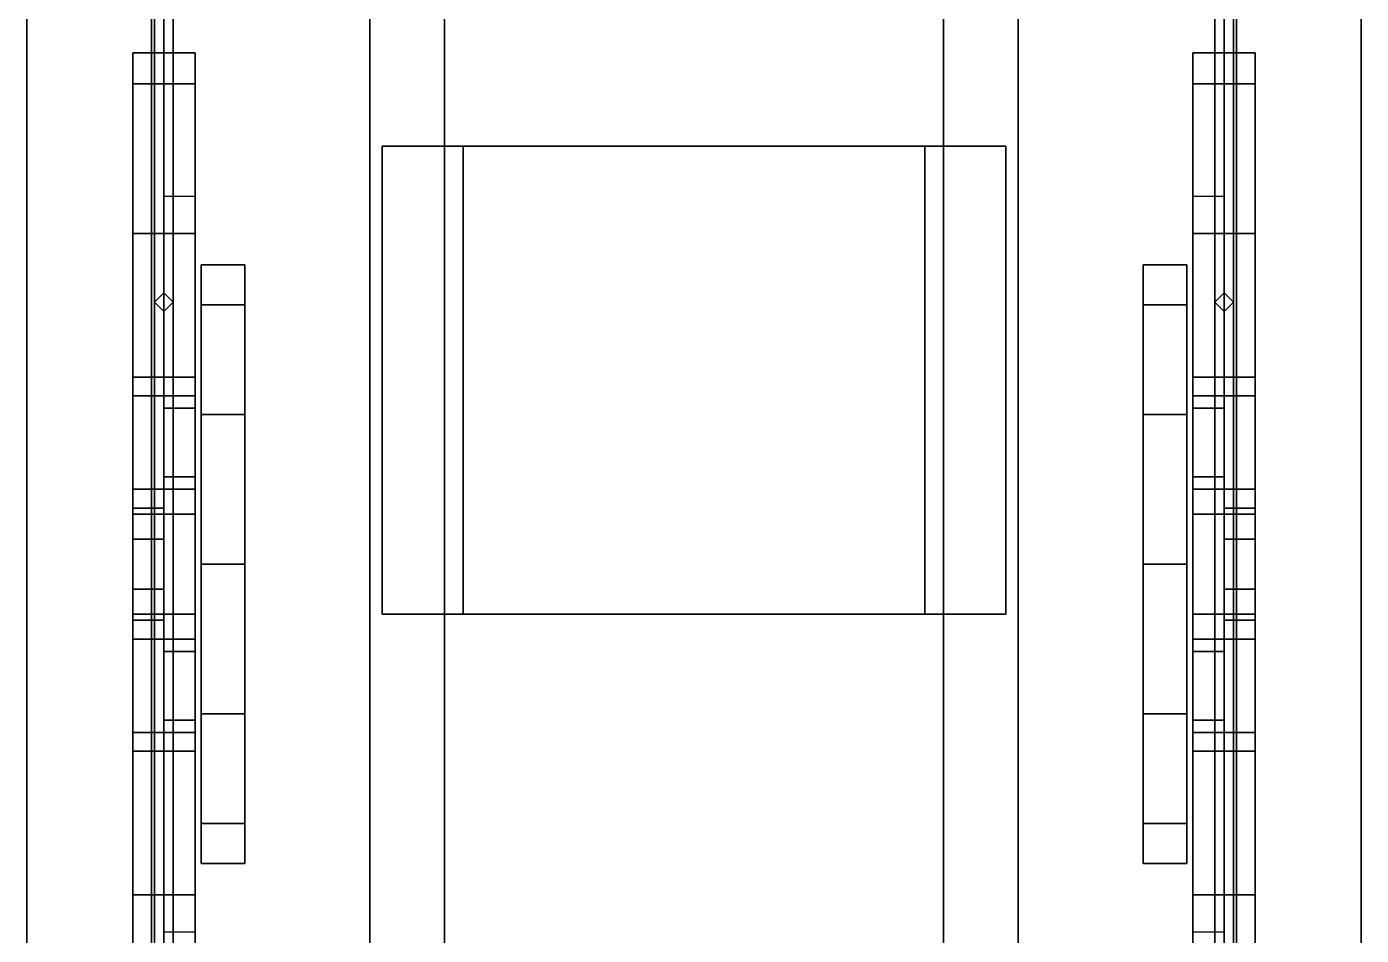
# Model space of a CAD drawing. Header units: millimetres. Extents: x -1.3 to 3, y -5.5 to 15.
# Drawn here: x -1.07 to 1.07, y 1.205 to 2.662 of the extents above; entities that cross this region are included whole.
import ezdxf

# ---------------------------------------------------------------- set-up
doc = ezdxf.new("R2010")
doc.units = ezdxf.units.MM
doc.layers.add('wheels', color=2, linetype='Continuous')

msp = doc.modelspace()

# ---------------------------------------------------------------- linework, layer by layer
for points in [[(-0.52, 3.23, 3.45), (-0.52, -3.23, 3.45), (-0.52, -3.23, 3.5), (-0.52, 3.23, 3.5)], [(-0.4, 3.11, 3.45), (-0.4, -3.11, 3.45), (-0.52, -3.23, 3.45), (-0.52, 3.23, 3.45)], [(-0.52, 3.23, 3.5), (-0.52, -3.23, 3.5), (-0.4, -3.11, 3.5), (-0.4, 3.11, 3.5)], [(0.4, 3.11, 3.5), (0.4, -3.11, 3.5), (0.52, -3.23, 3.5), (0.52, 3.23, 3.5)], [(0.52, 3.23, 3.45), (0.52, -3.23, 3.45), (0.4, -3.11, 3.45), (0.4, 3.11, 3.45)], [(0.52, -3.23, 3.5), (0.52, -3.23, 3.45), (0.52, 3.23, 3.45), (0.52, 3.23, 3.5)], [(-1.07, 3.17, 0.8), (-1.07, -3.17, 0.8), (-1.07, -3.17, 3.23), (-1.07, 3.17, 3.23)], [(1.07, 3.17, 0.8), (1.07, -3.18, 0.8), (-1.07, -3.18, 0.8), (-1.07, 3.17, 0.8)], [(-1.07, 3.17, 3.23), (-1.07, -3.17, 3.23), (-0.87, -3.17, 3.42), (-0.87, 3.17, 3.42)], [(-0.87, 3.17, 3.42), (-0.87, -3.17, 3.42), (0.87, -3.17, 3.42), (0.87, 3.17, 3.42)], [(0.87, -3.17, 3.42), (1.07, -3.17, 3.23), (1.07, 3.17, 3.23), (0.87, 3.17, 3.42)], [(1.07, -3.17, 3.23), (1.07, -3.17, 0.8), (1.07, 3.17, 0.8), (1.07, 3.17, 3.23)], [(-0.4, -3.11, 3.5), (-0.4, -3.11, 3.45), (-0.4, 3.11, 3.45), (-0.4, 3.11, 3.5)], [(0.4, 3.11, 3.45), (0.4, -3.11, 3.45), (0.4, -3.11, 3.5), (0.4, 3.11, 3.5)], [(-0.85, 2.68, 3.955), (-0.865, 2.68, 3.94), (-0.865, -2.69, 3.94), (-0.85, -2.69, 3.955)], [(-0.865, 2.68, 3.94), (-0.85, 2.68, 3.925), (-0.85, -2.69, 3.925), (-0.865, -2.69, 3.94)], [(-0.835, 2.68, 3.94), (-0.85, 2.68, 3.955), (-0.85, -2.69, 3.955), (-0.835, -2.69, 3.94)], [(-0.85, 2.68, 3.925), (-0.835, 2.68, 3.94), (-0.835, -2.69, 3.94), (-0.85, -2.69, 3.925)], [(0.85, 2.68, 3.955), (0.835, 2.68, 3.94), (0.835, -2.69, 3.94), (0.85, -2.69, 3.955)], [(0.835, 2.68, 3.94), (0.85, 2.68, 3.925), (0.85, -2.69, 3.925), (0.835, -2.69, 3.94)], [(0.865, 2.68, 3.94), (0.85, 2.68, 3.955), (0.85, -2.69, 3.955), (0.865, -2.69, 3.94)], [(0.85, 2.68, 3.925), (0.865, 2.68, 3.94), (0.865, -2.69, 3.94), (0.85, -2.69, 3.925)], [(-0.9, 2.57, 0.43), (-0.9, 2.33, 0.55), (-0.9, 2.33, 0.63), (-0.9, 2.62, 0.48)], [(-0.9, 2.62, 0.48), (-0.9, 2.33, 0.63), (-0.8, 2.33, 0.63), (-0.8, 2.62, 0.48)], [(-0.8, 2.62, 0.48), (-0.8, 2.57, 0.43), (-0.9, 2.57, 0.43), (-0.9, 2.62, 0.48)], [(-0.8, 2.33, 0.63), (-0.8, 2.33, 0.55), (-0.8, 2.57, 0.43), (-0.8, 2.62, 0.48)], [(0.8, 2.57, 0.43), (0.8, 2.33, 0.55), (0.8, 2.33, 0.63), (0.8, 2.62, 0.48)], [(0.8, 2.62, 0.48), (0.8, 2.33, 0.63), (0.9, 2.33, 0.63), (0.9, 2.62, 0.48)], [(0.9, 2.62, 0.48), (0.9, 2.57, 0.43), (0.8, 2.57, 0.43), (0.8, 2.62, 0.48)], [(0.9, 2.33, 0.63), (0.9, 2.33, 0.55), (0.9, 2.57, 0.43), (0.9, 2.62, 0.48)], [(-0.8, 2.57, 0.43), (-0.8, 2.33, 0.55), (-0.9, 2.33, 0.55), (-0.9, 2.57, 0.43)], [(0.9, 2.57, 0.43), (0.9, 2.33, 0.55), (0.8, 2.33, 0.55), (0.8, 2.57, 0.43)], [(-0.5, 2.47, 3.42), (-0.5, 1.72, 3.42), (-0.5, 1.72, 3.56), (-0.5, 2.47, 3.56)], [(0.5, 2.47, 3.56), (0.5, 2.47, 3.42), (-0.5, 2.47, 3.42), (-0.5, 2.47, 3.56)], [(-0.5, 2.47, 3.56), (-0.5, 1.72, 3.56), (-0.37, 1.72, 3.67), (-0.37, 2.47, 3.67)], [(0.37, 2.47, 3.67), (0.5, 2.47, 3.56), (-0.5, 2.47, 3.56), (-0.37, 2.47, 3.67)], [(-0.37, 2.47, 3.67), (-0.37, 1.72, 3.67), (0.37, 1.72, 3.67), (0.37, 2.47, 3.67)], [(0.37, 1.72, 3.67), (0.5, 1.72, 3.56), (0.5, 2.47, 3.56), (0.37, 2.47, 3.67)], [(0.5, 1.72, 3.56), (0.5, 1.72, 3.42), (0.5, 2.47, 3.42), (0.5, 2.47, 3.56)], [(-0.85, 2.33, 0.55), (-0.85, 2.39, 0.52), (-0.85, 1.21, 0.52), (-0.85, 1.27, 0.55)], [(-0.85, 2.05, 0.52), (-0.85, 2.39, 0.52), (-0.8, 2.39, 0.52), (-0.8, 2.05, 0.52)], [(-0.8, 1.21, 0.52), (-0.8, 2.39, 0.52), (-0.8, 2.33, 0.55), (-0.8, 1.27, 0.55)], [(0.8, 2.39, 0.52), (0.8, 1.21, 0.52), (0.8, 1.27, 0.55), (0.8, 2.33, 0.55)], [(0.85, 2.39, 0.52), (0.85, 2.05, 0.52), (0.8, 2.05, 0.52), (0.8, 2.39, 0.52)], [(0.85, 1.27, 0.55), (0.85, 1.21, 0.52), (0.85, 2.39, 0.52), (0.85, 2.33, 0.55)], [(-0.9, 2.33, 0.55), (-0.9, 2.07, 0.65), (-0.9, 2.1, 0.71), (-0.9, 2.33, 0.63)], [(-0.85, 2.33, 0.55), (-0.85, 2.07, 0.65), (-0.9, 2.07, 0.65), (-0.9, 2.33, 0.55)], [(-0.9, 2.33, 0.63), (-0.9, 2.1, 0.71), (-0.8, 2.1, 0.71), (-0.8, 2.33, 0.63)], [(-0.85, 2.07, 0.65), (-0.85, 2.33, 0.55), (-0.85, 1.27, 0.55), (-0.85, 1.53, 0.65)], [(-0.8, 1.27, 0.55), (-0.8, 2.33, 0.55), (-0.8, 2.07, 0.65), (-0.8, 1.53, 0.65)], [(-0.8, 2.1, 0.71), (-0.8, 2.07, 0.65), (-0.8, 2.33, 0.55), (-0.8, 2.33, 0.63)], [(0.8, 2.33, 0.63), (0.8, 2.1, 0.71), (0.9, 2.1, 0.71), (0.9, 2.33, 0.63)], [(0.8, 2.33, 0.55), (0.8, 2.07, 0.65), (0.8, 2.1, 0.71), (0.8, 2.33, 0.63)], [(0.85, 2.07, 0.65), (0.85, 2.33, 0.55), (0.8, 2.33, 0.55), (0.8, 2.07, 0.65)], [(0.8, 2.33, 0.55), (0.8, 1.27, 0.55), (0.8, 1.53, 0.65), (0.8, 2.07, 0.65)], [(0.9, 2.33, 0.55), (0.9, 2.07, 0.65), (0.85, 2.07, 0.65), (0.85, 2.33, 0.55)], [(0.85, 1.53, 0.65), (0.85, 1.27, 0.55), (0.85, 2.33, 0.55), (0.85, 2.07, 0.65)], [(0.9, 2.1, 0.71), (0.9, 2.07, 0.65), (0.9, 2.33, 0.55), (0.9, 2.33, 0.63)], [(-0.85, 2.235, 3.42), (-0.865, 2.22, 3.42), (-0.865, 2.22, 3.94), (-0.85, 2.235, 3.925)], [(-0.835, 2.22, 3.42), (-0.85, 2.235, 3.42), (-0.85, 2.235, 3.925), (-0.835, 2.22, 3.94)], [(0.85, 2.235, 3.42), (0.835, 2.22, 3.42), (0.835, 2.22, 3.94), (0.85, 2.235, 3.925)], [(0.865, 2.22, 3.42), (0.85, 2.235, 3.42), (0.85, 2.235, 3.925), (0.865, 2.22, 3.94)], [(-0.865, 2.22, 3.42), (-0.85, 2.205, 3.42), (-0.85, 2.205, 3.925), (-0.865, 2.22, 3.94)], [(-0.85, 2.205, 3.42), (-0.835, 2.22, 3.42), (-0.835, 2.22, 3.94), (-0.85, 2.205, 3.925)], [(0.835, 2.22, 3.42), (0.85, 2.205, 3.42), (0.85, 2.205, 3.925), (0.835, 2.22, 3.94)], [(0.85, 2.205, 3.42), (0.865, 2.22, 3.42), (0.865, 2.22, 3.94), (0.85, 2.205, 3.925)], [(-0.9, 2.07, 0.65), (-0.9, 1.88, 0.68), (-0.9, 1.92, 0.74), (-0.9, 2.1, 0.71)], [(-0.9, 2.1, 0.71), (-0.9, 1.92, 0.74), (-0.8, 1.92, 0.74), (-0.8, 2.1, 0.71)], [(-0.8, 1.92, 0.74), (-0.8, 1.88, 0.68), (-0.8, 2.07, 0.65), (-0.8, 2.1, 0.71)], [(0.8, 2.07, 0.65), (0.8, 1.88, 0.68), (0.8, 1.92, 0.74), (0.8, 2.1, 0.71)], [(0.8, 2.1, 0.71), (0.8, 1.92, 0.74), (0.9, 1.92, 0.74), (0.9, 2.1, 0.71)], [(0.9, 1.92, 0.74), (0.9, 1.88, 0.68), (0.9, 2.07, 0.65), (0.9, 2.1, 0.71)], [(-0.8, 2.07, 0.65), (-0.8, 1.88, 0.68), (-0.9, 1.88, 0.68), (-0.9, 2.07, 0.65)], [(-0.8, 1.53, 0.65), (-0.8, 2.07, 0.65), (-0.85, 2.07, 0.65), (-0.85, 1.53, 0.65)], [(0.9, 2.07, 0.65), (0.9, 1.88, 0.68), (0.8, 1.88, 0.68), (0.8, 2.07, 0.65)], [(0.8, 2.07, 0.65), (0.8, 1.53, 0.65), (0.85, 1.53, 0.65), (0.85, 2.07, 0.65)], [(-0.85, 2.05, 0.52), (-0.85, 1.94, 0.27), (-0.85, 1.66, 0.27), (-0.85, 1.55, 0.52)], [(-0.8, 2.05, 0.52), (-0.8, 1.94, 0.27), (-0.85, 1.94, 0.27), (-0.85, 2.05, 0.52)], [(-0.8, 1.66, 0.27), (-0.8, 1.94, 0.27), (-0.8, 2.05, 0.52), (-0.8, 1.55, 0.52)], [(0.85, 2.05, 0.52), (0.85, 1.94, 0.27), (0.8, 1.94, 0.27), (0.8, 2.05, 0.52)], [(0.8, 1.94, 0.27), (0.8, 1.66, 0.27), (0.8, 1.55, 0.52), (0.8, 2.05, 0.52)], [(0.85, 1.55, 0.52), (0.85, 1.66, 0.27), (0.85, 1.94, 0.27), (0.85, 2.05, 0.52)], [(-0.85, 1.66, 0.27), (-0.85, 1.94, 0.27), (-0.8, 1.94, 0.27), (-0.8, 1.66, 0.27)], [(0.85, 1.94, 0.27), (0.85, 1.66, 0.27), (0.8, 1.66, 0.27), (0.8, 1.94, 0.27)], [(-0.9, 1.92, 0.74), (-0.9, 1.88, 0.68), (-0.9, 1.72, 0.68), (-0.9, 1.68, 0.74)], [(-0.8, 1.68, 0.74), (-0.8, 1.92, 0.74), (-0.9, 1.92, 0.74), (-0.9, 1.68, 0.74)], [(-0.8, 1.72, 0.68), (-0.8, 1.88, 0.68), (-0.8, 1.92, 0.74), (-0.8, 1.68, 0.74)], [(0.8, 1.88, 0.68), (0.8, 1.72, 0.68), (0.8, 1.68, 0.74), (0.8, 1.92, 0.74)], [(0.8, 1.92, 0.74), (0.8, 1.68, 0.74), (0.9, 1.68, 0.74), (0.9, 1.92, 0.74)], [(0.9, 1.68, 0.74), (0.9, 1.72, 0.68), (0.9, 1.88, 0.68), (0.9, 1.92, 0.74)], [(-0.9, 1.72, 0.68), (-0.9, 1.88, 0.68), (-0.8, 1.88, 0.68), (-0.8, 1.72, 0.68)], [(0.9, 1.88, 0.68), (0.9, 1.72, 0.68), (0.8, 1.72, 0.68), (0.8, 1.88, 0.68)], [(-0.9, 1.68, 0.74), (-0.9, 1.72, 0.68), (-0.9, 1.53, 0.65), (-0.9, 1.5, 0.71)], [(-0.9, 1.53, 0.65), (-0.9, 1.72, 0.68), (-0.8, 1.72, 0.68), (-0.8, 1.53, 0.65)], [(-0.8, 1.53, 0.65), (-0.8, 1.72, 0.68), (-0.8, 1.68, 0.74), (-0.8, 1.5, 0.71)], [(-0.5, 1.72, 3.56), (-0.5, 1.72, 3.42), (0.5, 1.72, 3.42), (0.5, 1.72, 3.56)], [(-0.37, 1.72, 3.67), (-0.5, 1.72, 3.56), (0.5, 1.72, 3.56), (0.37, 1.72, 3.67)], [(0.8, 1.68, 0.74), (0.8, 1.72, 0.68), (0.8, 1.53, 0.65), (0.8, 1.5, 0.71)], [(0.8, 1.53, 0.65), (0.8, 1.72, 0.68), (0.9, 1.72, 0.68), (0.9, 1.53, 0.65)], [(0.9, 1.53, 0.65), (0.9, 1.72, 0.68), (0.9, 1.68, 0.74), (0.9, 1.5, 0.71)], [(-0.8, 1.5, 0.71), (-0.8, 1.68, 0.74), (-0.9, 1.68, 0.74), (-0.9, 1.5, 0.71)], [(0.9, 1.5, 0.71), (0.9, 1.68, 0.74), (0.8, 1.68, 0.74), (0.8, 1.5, 0.71)], [(-0.85, 1.55, 0.52), (-0.85, 1.66, 0.27), (-0.8, 1.66, 0.27), (-0.8, 1.55, 0.52)], [(0.8, 1.55, 0.52), (0.8, 1.66, 0.27), (0.85, 1.66, 0.27), (0.85, 1.55, 0.52)], [(-0.85, 1.21, 0.52), (-0.85, 1.55, 0.52), (-0.8, 1.55, 0.52), (-0.8, 1.21, 0.52)], [(0.85, 1.55, 0.52), (0.85, 1.21, 0.52), (0.8, 1.21, 0.52), (0.8, 1.55, 0.52)], [(-0.9, 1.5, 0.71), (-0.9, 1.53, 0.65), (-0.9, 1.27, 0.55), (-0.9, 1.27, 0.63)], [(-0.9, 1.27, 0.55), (-0.9, 1.53, 0.65), (-0.85, 1.53, 0.65), (-0.85, 1.27, 0.55)], [(-0.85, 1.53, 0.65), (-0.85, 1.27, 0.55), (-0.8, 1.27, 0.55), (-0.8, 1.53, 0.65)], [(-0.8, 1.27, 0.55), (-0.8, 1.53, 0.65), (-0.8, 1.5, 0.71), (-0.8, 1.27, 0.63)], [(0.8, 1.5, 0.71), (0.8, 1.53, 0.65), (0.8, 1.27, 0.55), (0.8, 1.27, 0.63)], [(0.85, 1.27, 0.55), (0.85, 1.53, 0.65), (0.9, 1.53, 0.65), (0.9, 1.27, 0.55)], [(0.9, 1.27, 0.55), (0.9, 1.53, 0.65), (0.9, 1.5, 0.71), (0.9, 1.27, 0.63)], [(-0.8, 1.27, 0.63), (-0.8, 1.5, 0.71), (-0.9, 1.5, 0.71), (-0.9, 1.27, 0.63)], [(0.9, 1.27, 0.63), (0.9, 1.5, 0.71), (0.8, 1.5, 0.71), (0.8, 1.27, 0.63)], [(-0.9, 1.27, 0.63), (-0.9, 1.27, 0.55), (-0.9, 1.03, 0.43), (-0.9, 0.98, 0.48)], [(-0.8, 0.98, 0.48), (-0.8, 1.27, 0.63), (-0.9, 1.27, 0.63), (-0.9, 0.98, 0.48)], [(-0.9, 1.03, 0.43), (-0.9, 1.27, 0.55), (-0.8, 1.27, 0.55), (-0.8, 1.03, 0.43)], [(-0.8, 1.03, 0.43), (-0.8, 1.27, 0.55), (-0.8, 1.27, 0.63), (-0.8, 0.98, 0.48)], [(0.9, 0.98, 0.48), (0.9, 1.27, 0.63), (0.8, 1.27, 0.63), (0.8, 0.98, 0.48)], [(0.8, 1.27, 0.63), (0.8, 1.27, 0.55), (0.8, 1.03, 0.43), (0.8, 0.98, 0.48)], [(0.8, 1.03, 0.43), (0.8, 1.27, 0.55), (0.9, 1.27, 0.55), (0.9, 1.03, 0.43)], [(0.9, 1.03, 0.43), (0.9, 1.27, 0.55), (0.9, 1.27, 0.63), (0.9, 0.98, 0.48)]]:
    msp.add_3dface(points)
at = {"color": 1}
for points in [[(-0.9, 1.89, 0.48), (-0.9, 1.84, 0.43), (-0.9, 1.76, 0.43), (-0.9, 1.71, 0.48)], [(-0.85, 1.89, 0.48), (-0.85, 1.84, 0.43), (-0.9, 1.84, 0.43), (-0.9, 1.89, 0.48)], [(-0.9, 1.84, 0.57), (-0.9, 1.89, 0.48), (-0.9, 1.71, 0.48), (-0.9, 1.76, 0.57)], [(-0.85, 1.84, 0.57), (-0.85, 1.89, 0.48), (-0.9, 1.89, 0.48), (-0.9, 1.84, 0.57)], [(0.9, 1.89, 0.48), (0.9, 1.84, 0.43), (0.85, 1.84, 0.43), (0.85, 1.89, 0.48)], [(0.9, 1.84, 0.57), (0.9, 1.89, 0.48), (0.85, 1.89, 0.48), (0.85, 1.84, 0.57)], [(0.9, 1.71, 0.48), (0.9, 1.76, 0.43), (0.9, 1.84, 0.43), (0.9, 1.89, 0.48)], [(0.9, 1.76, 0.57), (0.9, 1.71, 0.48), (0.9, 1.89, 0.48), (0.9, 1.84, 0.57)], [(-0.9, 1.84, 0.68), (-0.9, 1.84, 0.57), (-0.9, 1.76, 0.57), (-0.9, 1.76, 0.68)], [(-0.85, 1.84, 0.68), (-0.85, 1.84, 0.57), (-0.9, 1.84, 0.57), (-0.9, 1.84, 0.68)], [(-0.9, 1.76, 0.43), (-0.9, 1.84, 0.43), (-0.85, 1.84, 0.43), (-0.85, 1.76, 0.43)], [(-0.85, 1.76, 0.65), (-0.85, 1.84, 0.65), (-0.85, 1.84, 0.68), (-0.85, 1.76, 0.68)], [(0.9, 1.84, 0.43), (0.9, 1.76, 0.43), (0.85, 1.76, 0.43), (0.85, 1.84, 0.43)], [(0.9, 1.84, 0.68), (0.9, 1.84, 0.57), (0.85, 1.84, 0.57), (0.85, 1.84, 0.68)], [(0.85, 1.84, 0.65), (0.85, 1.76, 0.65), (0.85, 1.76, 0.68), (0.85, 1.84, 0.68)], [(0.9, 1.76, 0.68), (0.9, 1.76, 0.57), (0.9, 1.84, 0.57), (0.9, 1.84, 0.68)], [(-0.9, 1.76, 0.68), (-0.9, 1.76, 0.57), (-0.85, 1.76, 0.57), (-0.85, 1.76, 0.68)], [(-0.9, 1.71, 0.48), (-0.9, 1.76, 0.43), (-0.85, 1.76, 0.43), (-0.85, 1.71, 0.48)], [(-0.9, 1.76, 0.57), (-0.9, 1.71, 0.48), (-0.85, 1.71, 0.48), (-0.85, 1.76, 0.57)], [(0.85, 1.71, 0.48), (0.85, 1.76, 0.43), (0.9, 1.76, 0.43), (0.9, 1.71, 0.48)], [(0.85, 1.76, 0.57), (0.85, 1.71, 0.48), (0.9, 1.71, 0.48), (0.9, 1.76, 0.57)], [(0.85, 1.76, 0.68), (0.85, 1.76, 0.57), (0.9, 1.76, 0.57), (0.9, 1.76, 0.68)]]:
    msp.add_3dface(points, dxfattribs=at)
at = {"layer": 'wheels'}
for points in [[(-0.72, 2.28, 0.47), (-0.72, 2.2157, 0.23), (-0.79, 2.2157, 0.23), (-0.79, 2.28, 0.47)], [(-0.79, 1.3843, 0.23), (-0.79, 2.28, 0.47), (-0.79, 2.2157, 0.23), (-0.79, 1.56, 0.0543)], [(-0.79, 1.32, 0.47), (-0.79, 2.2157, 0.71), (-0.79, 2.28, 0.47), (-0.79, 1.3843, 0.23)], [(-0.72, 2.2157, 0.71), (-0.72, 2.28, 0.47), (-0.79, 2.28, 0.47), (-0.79, 2.2157, 0.71)], [(-0.72, 1.32, 0.47), (-0.72, 2.2157, 0.23), (-0.72, 2.28, 0.47), (-0.72, 1.3843, 0.71)], [(-0.72, 1.3843, 0.71), (-0.72, 2.28, 0.47), (-0.72, 2.2157, 0.71), (-0.72, 1.56, 0.8857)], [(0.79, 2.2157, 0.71), (0.79, 2.28, 0.47), (0.72, 2.28, 0.47), (0.72, 2.2157, 0.71)], [(0.79, 2.28, 0.47), (0.79, 2.2157, 0.23), (0.72, 2.2157, 0.23), (0.72, 2.28, 0.47)], [(0.72, 1.32, 0.47), (0.72, 2.2157, 0.71), (0.72, 2.28, 0.47), (0.72, 1.3843, 0.23)], [(0.72, 1.3843, 0.23), (0.72, 2.28, 0.47), (0.72, 2.2157, 0.23), (0.72, 1.56, 0.0543)], [(0.79, 1.3843, 0.71), (0.79, 2.28, 0.47), (0.79, 2.2157, 0.71), (0.79, 1.56, 0.8857)], [(0.79, 1.32, 0.47), (0.79, 2.2157, 0.23), (0.79, 2.28, 0.47), (0.79, 1.3843, 0.71)], [(-0.72, 2.2157, 0.23), (-0.72, 2.04, 0.0543), (-0.79, 2.04, 0.0543), (-0.79, 2.2157, 0.23)], [(-0.79, 1.56, 0.0543), (-0.79, 2.2157, 0.23), (-0.79, 2.04, 0.0543), (-0.79, 1.8, -0.01)], [(-0.72, 2.04, 0.8857), (-0.72, 2.2157, 0.71), (-0.79, 2.2157, 0.71), (-0.79, 2.04, 0.8857)], [(-0.79, 1.3843, 0.71), (-0.79, 2.04, 0.8857), (-0.79, 2.2157, 0.71), (-0.79, 1.32, 0.47)], [(-0.72, 1.3843, 0.23), (-0.72, 2.04, 0.0543), (-0.72, 2.2157, 0.23), (-0.72, 1.32, 0.47)], [(-0.72, 1.56, 0.8857), (-0.72, 2.2157, 0.71), (-0.72, 2.04, 0.8857), (-0.72, 1.8, 0.95)], [(0.79, 2.04, 0.8857), (0.79, 2.2157, 0.71), (0.72, 2.2157, 0.71), (0.72, 2.04, 0.8857)], [(0.79, 2.2157, 0.23), (0.79, 2.04, 0.0543), (0.72, 2.04, 0.0543), (0.72, 2.2157, 0.23)], [(0.72, 1.3843, 0.71), (0.72, 2.04, 0.8857), (0.72, 2.2157, 0.71), (0.72, 1.32, 0.47)], [(0.72, 1.56, 0.0543), (0.72, 2.2157, 0.23), (0.72, 2.04, 0.0543), (0.72, 1.8, -0.01)], [(0.79, 1.56, 0.8857), (0.79, 2.2157, 0.71), (0.79, 2.04, 0.8857), (0.79, 1.8, 0.95)], [(0.79, 1.3843, 0.23), (0.79, 2.04, 0.0543), (0.79, 2.2157, 0.23), (0.79, 1.32, 0.47)], [(-0.72, 2.04, 0.0543), (-0.72, 1.8, -0.01), (-0.79, 1.8, -0.01), (-0.79, 2.04, 0.0543)], [(-0.79, 1.56, 0.8857), (-0.79, 1.8, 0.95), (-0.79, 2.04, 0.8857), (-0.79, 1.3843, 0.71)], [(-0.72, 1.8, 0.95), (-0.72, 2.04, 0.8857), (-0.79, 2.04, 0.8857), (-0.79, 1.8, 0.95)], [(-0.72, 1.56, 0.0543), (-0.72, 1.8, -0.01), (-0.72, 2.04, 0.0543), (-0.72, 1.3843, 0.23)], [(0.79, 1.8, 0.95), (0.79, 2.04, 0.8857), (0.72, 2.04, 0.8857), (0.72, 1.8, 0.95)], [(0.79, 2.04, 0.0543), (0.79, 1.8, -0.01), (0.72, 1.8, -0.01), (0.72, 2.04, 0.0543)], [(0.72, 1.56, 0.8857), (0.72, 1.8, 0.95), (0.72, 2.04, 0.8857), (0.72, 1.3843, 0.71)], [(0.79, 1.56, 0.0543), (0.79, 1.8, -0.01), (0.79, 2.04, 0.0543), (0.79, 1.3843, 0.23)], [(-0.72, 1.8, -0.01), (-0.72, 1.56, 0.0543), (-0.79, 1.56, 0.0543), (-0.79, 1.8, -0.01)], [(-0.72, 1.56, 0.8857), (-0.72, 1.8, 0.95), (-0.79, 1.8, 0.95), (-0.79, 1.56, 0.8857)], [(0.79, 1.56, 0.8857), (0.79, 1.8, 0.95), (0.72, 1.8, 0.95), (0.72, 1.56, 0.8857)], [(0.79, 1.8, -0.01), (0.79, 1.56, 0.0543), (0.72, 1.56, 0.0543), (0.72, 1.8, -0.01)], [(-0.72, 1.56, 0.0543), (-0.72, 1.3843, 0.23), (-0.79, 1.3843, 0.23), (-0.79, 1.56, 0.0543)], [(-0.72, 1.3843, 0.71), (-0.72, 1.56, 0.8857), (-0.79, 1.56, 0.8857), (-0.79, 1.3843, 0.71)], [(0.79, 1.3843, 0.71), (0.79, 1.56, 0.8857), (0.72, 1.56, 0.8857), (0.72, 1.3843, 0.71)], [(0.79, 1.56, 0.0543), (0.79, 1.3843, 0.23), (0.72, 1.3843, 0.23), (0.72, 1.56, 0.0543)], [(-0.72, 1.3843, 0.23), (-0.72, 1.32, 0.47), (-0.79, 1.32, 0.47), (-0.79, 1.3843, 0.23)], [(-0.72, 1.32, 0.47), (-0.72, 1.3843, 0.71), (-0.79, 1.3843, 0.71), (-0.79, 1.32, 0.47)], [(0.79, 1.32, 0.47), (0.79, 1.3843, 0.71), (0.72, 1.3843, 0.71), (0.72, 1.32, 0.47)], [(0.79, 1.3843, 0.23), (0.79, 1.32, 0.47), (0.72, 1.32, 0.47), (0.72, 1.3843, 0.23)]]:
    msp.add_3dface(points, dxfattribs=at)

doc.saveas('drawing.dxf')
